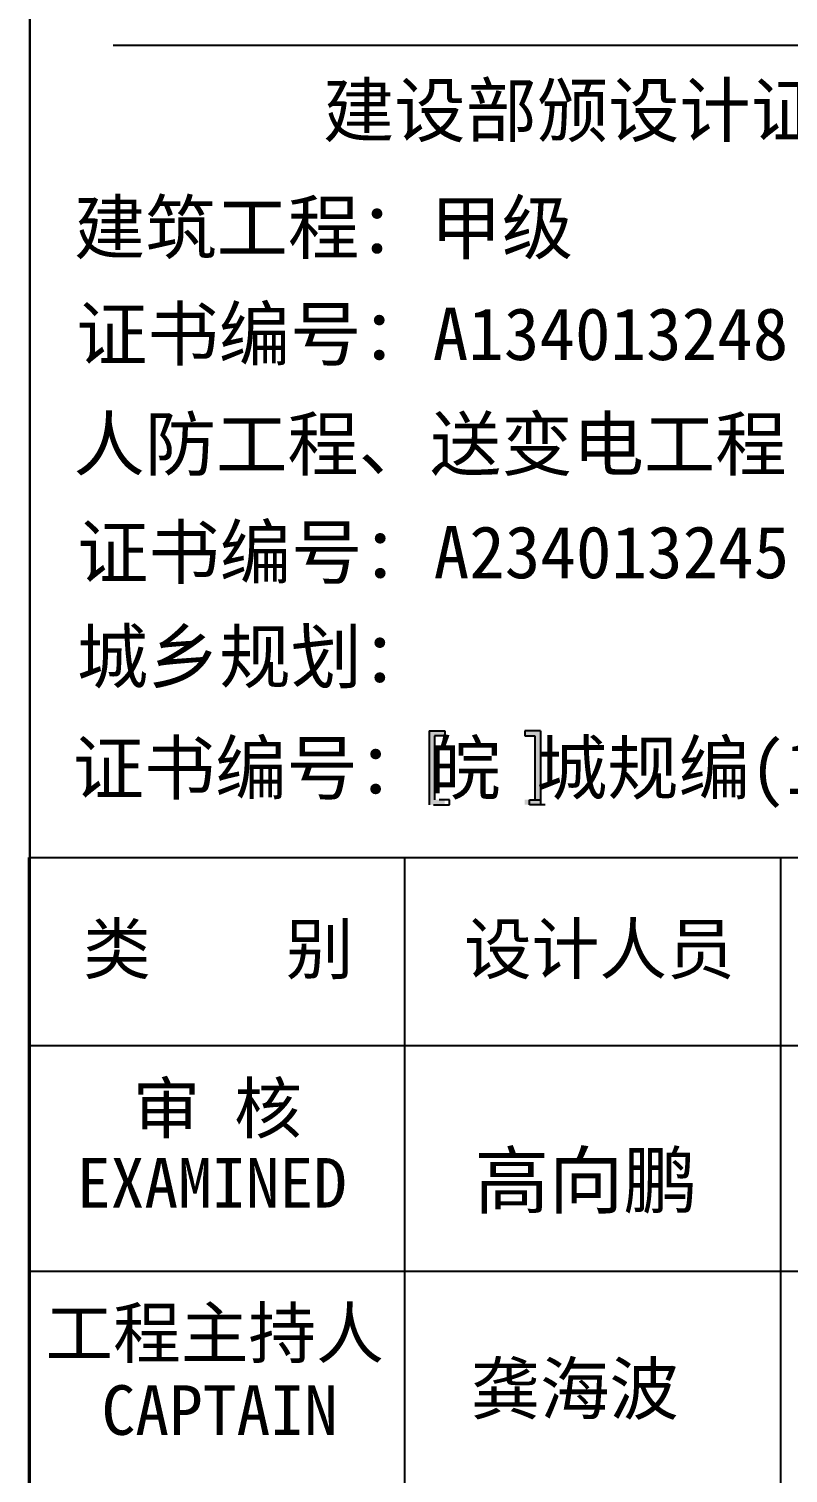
# Model space of a CAD drawing. Extents: x -17471 to 313636, y -71590 to 757901.
# Drawn here: x 119628 to 123292, y 188595 to 195565 of the extents above; entities that cross this region are included whole.
import ezdxf

# ---------------------------------------------------------------- set-up
doc = ezdxf.new("R2010")
doc.units = 0
doc.header["$LTSCALE"] = 1000
doc.header["$MEASUREMENT"] = 0
doc.layers.add('图框', color=7, linetype='Continuous')
doc.styles.add('STYLE-黑体', font='simhei.ttf')
doc.styles.add('宋体', font='')
doc.styles.get('宋体').set_extended_font_data('SimSun')

# ---------------------------------------------------------------- blocks, each defined once
blk = doc.blocks.new('建筑图签A1')
at = {"layer": '图框'}
for points in [[(121585.6, 48972.6), (121634.8, 48972.6), (121634.8, 48997.1), (121612.1, 48997.1), (121559.1, 48997.1), (121559.1, 48639.9), (121612.1, 48639.9), (121634.8, 48639.9), (121634.8, 48664.5), (121585.6, 48664.5)], [(122070, 48664.5), (122020.8, 48664.5), (122020.8, 48639.9), (122043.5, 48639.9), (122096.5, 48639.9), (122096.5, 48997.1), (122043.5, 48997.1), (122020.8, 48997.1), (122020.8, 48972.6), (122070, 48972.6)]]:
    blk.add_hatch(color=4, dxfattribs=at).paths.add_polyline_path(points)
at = {"layer": '图框', "color": 4}
for p, q in [((119631.9, 58400), (119631.9, 1000)), ((119631.9, 58400), (119631.9, 1000)), ((119631.9, 1000), (119631.9, 58400)), ((120034.3, 52305.9), (124811.7, 52305.9)), ((121559.1, 48997.1), (121612.1, 48997.1)), ((121559.1, 48997.1), (121559.1, 48639.9)), ((121634.8, 48972.6), (121585.6, 48972.6)), ((121585.6, 48972.6), (121585.6, 48664.5)), ((121612.1, 48997.1), (121634.8, 48997.1)), ((121634.8, 48997.1), (121634.8, 48972.6)), ((122043.5, 48997.1), (122020.8, 48997.1)), ((122020.8, 48997.1), (122020.8, 48972.6)), ((122020.8, 48972.6), (122070, 48972.6)), ((122096.5, 48997.1), (122043.5, 48997.1)), ((122070, 48972.6), (122070, 48664.5)), ((122096.5, 48997.1), (122096.5, 48639.9)), ((121656.8, 48664.5), (121607.6, 48664.5)), ((121656.8, 48639.9), (121656.8, 48664.5)), ((122042.9, 48639.9), (122042.9, 48664.5)), ((122042.9, 48664.5), (122092.1, 48664.5)), ((121581.1, 48639.9), (121634.1, 48639.9)), ((121634.1, 48639.9), (121656.8, 48639.9)), ((122065.6, 48639.9), (122042.9, 48639.9)), ((122118.6, 48639.9), (122065.6, 48639.9))]:
    blk.add_line(p, q, dxfattribs=at)
at = {"layer": '图框', "color": 0}
for p, q in [((119627.9, 48385), (125100, 48385)), ((119627.9, 48385), (125100, 48385)), ((119627.9, 48385), (125100, 48385)), ((119627.9, 39133.9), (119627.9, 48385)), ((119654, 48385), (125100, 48385)), ((119654, 48385), (125100, 48385)), ((119654, 48385), (125100, 48385)), ((119654, 48385), (125100, 48385)), ((119654, 48385), (125100, 48385)), ((121441.8, 47478), (121441.8, 48385)), ((123255.8, 42217.6), (123255.8, 48385)), ((119627.9, 47478), (125100, 47478)), ((119627.9, 47478), (125100, 47478)), ((121441.8, 42217.6), (121441.8, 47478)), ((119627.9, 46389.7), (125100, 46389.7))]:
    blk.add_line(p, q, dxfattribs=at)
at = {"layer": '图框', "color": 4, "style": '宋体', "width": 1.000001}
for s, height, p in [('建设部颁设计证书', 252.24, (121046.9, 51865.9)), (' 建筑工程：甲级', 252.24, (119673.9, 51300.6)), ('证书编号：A134013248', 252.245, (119856.3, 50786.6)), ('人防工程、送变电工程：乙级', 252.245, (119843.1, 50255.4)), ('证书编号：A234013245', 252.245, (119860.9, 49733.4)), ('城乡规划：', 252.24, (119859.1, 49229.5)), ('证书编号：皖 城规编(162037)', 252.245, (119838.9, 48692.1))]:
    blk.add_text(s, height=height, dxfattribs=at).set_placement(p)
at = {"layer": '图框', "color": 0, "width": 1.000001}
for s, height, style, p in [('类    别 ', 239.44, '宋体', (119889.5, 47824.8)), ('设计人员', 239.44, '宋体', (121727.6, 47824.8)), ('审 核', 239.44, '宋体', (120128.7, 47055.6)), ('EXAMINED ', 239.44, '宋体', (119859.5, 46696)), ('工程主持人', 239.44, '宋体', (119707.5, 45970.9)), ('龚海波', 245.41, 'STYLE-黑体', (121759.8, 45698.8)), ('CAPTAIN', 239.44, '宋体', (119978.3, 45599))]:
    blk.add_text(s, height=height, dxfattribs=dict(at, style=style)).set_placement(p)
at = {"layer": '图框', "color": 4, "style": 'STYLE-黑体'}
blk.add_text('高向鹏', height=262.94, dxfattribs=at).set_placement((121778.7, 46695.7))

msp = doc.modelspace()

# ---------------------------------------------------------------- block references
msp.add_blockref('建筑图签A1', (0, 143180.2))

doc.saveas('drawing.dxf')
